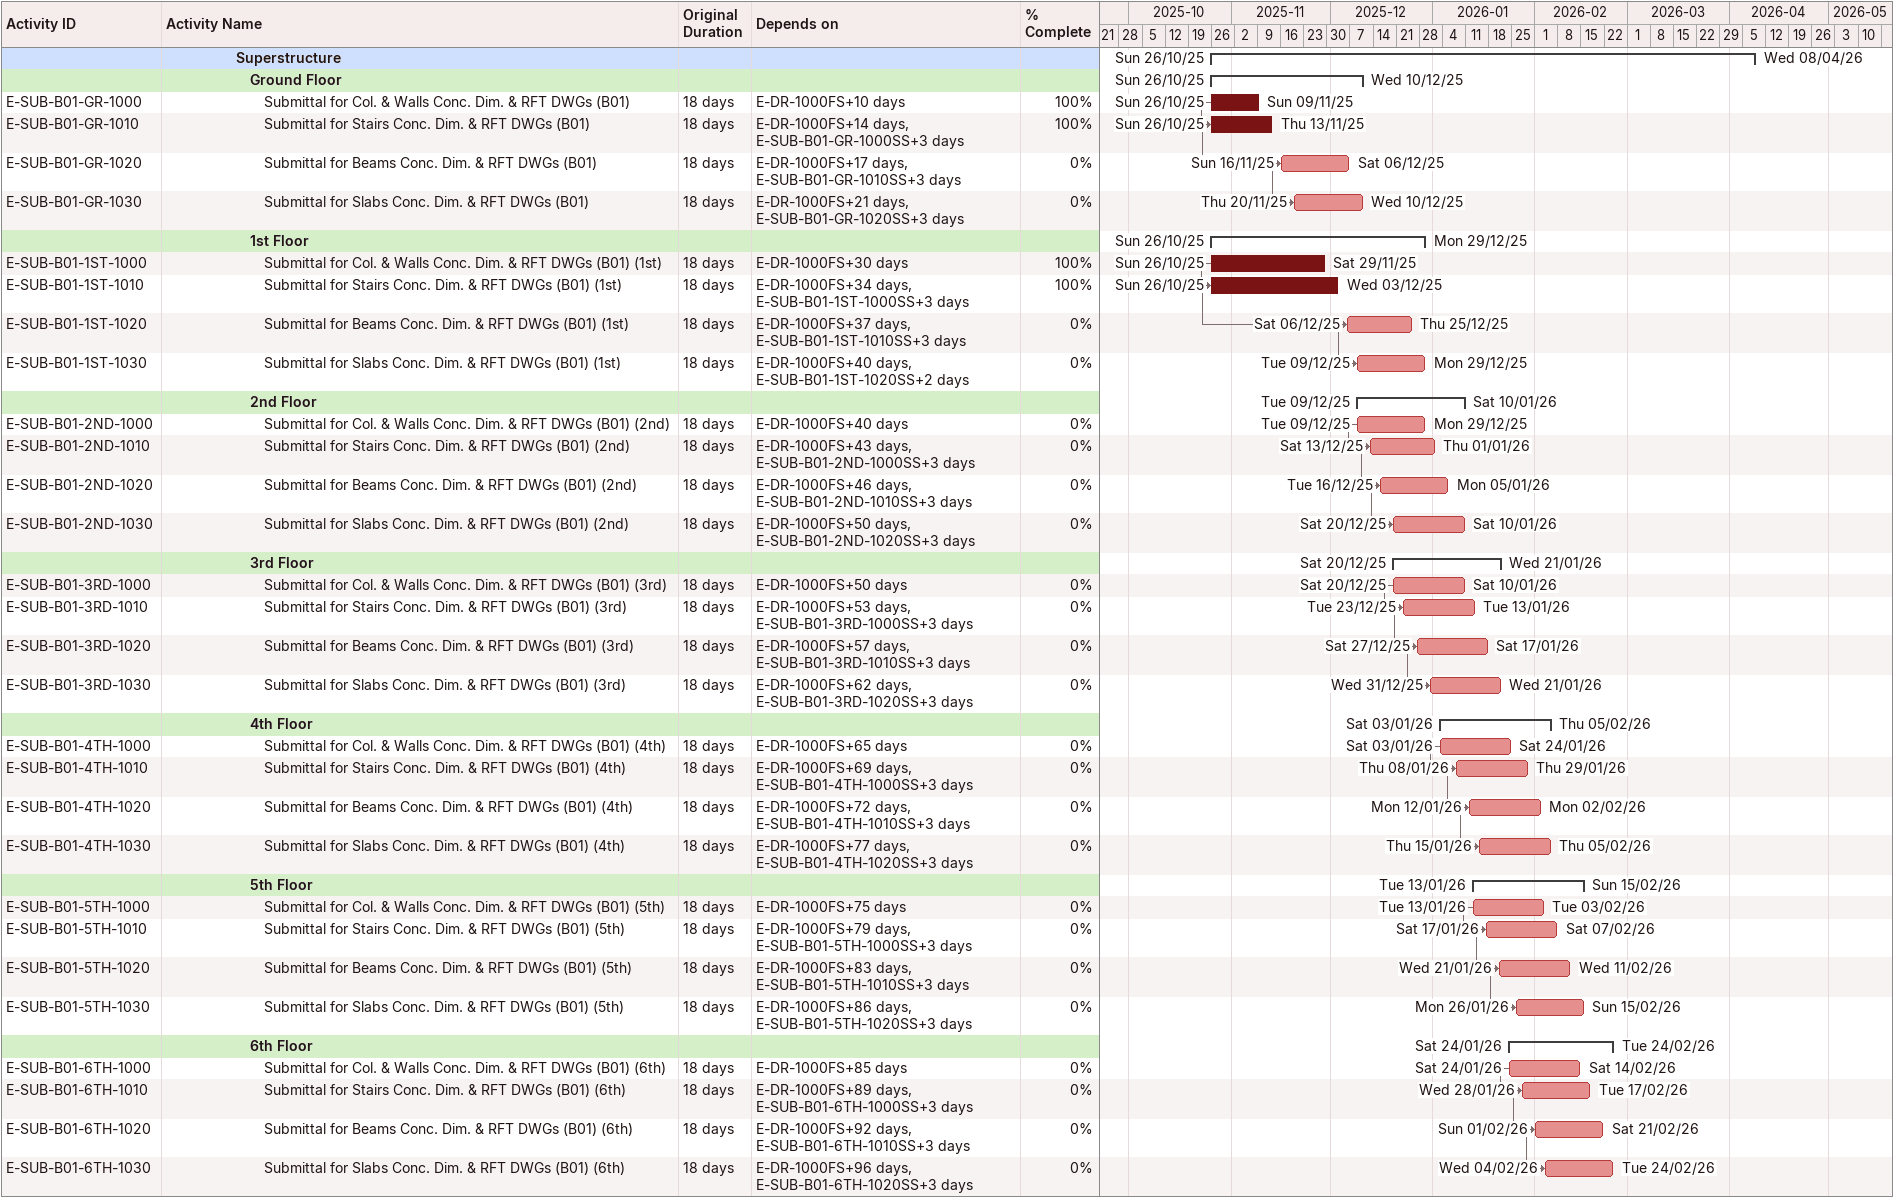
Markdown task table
| ID | Level | Task | Original duration | Start | Finish | Predecessors | % complete |
|---|---|---|---|---|---|---|---|
|  | 6 | **Superstructure** |  | 2025-10-26 | 2026-04-08 |  |  |
|  | 7 | **Ground Floor** |  | 2025-10-26 | 2025-12-10 |  |  |
| E-SUB-B01-GR-1000 | 8 | Submittal for Col. & Walls Conc. Dim. & RFT DWGs (B01) | 18d | 2025-10-26 | 2025-11-09 | E-DR-1000FS+10d | 100 |
| E-SUB-B01-GR-1010 | 8 | Submittal for Stairs Conc. Dim. & RFT DWGs (B01) | 18d | 2025-10-26 | 2025-11-13 | E-DR-1000FS+14d, E-SUB-B01-GR-1000SS+3d | 100 |
| E-SUB-B01-GR-1020 | 8 | Submittal for Beams Conc. Dim. & RFT DWGs (B01) | 18d | 2025-11-16 | 2025-12-06 | E-DR-1000FS+17d, E-SUB-B01-GR-1010SS+3d | 0 |
| E-SUB-B01-GR-1030 | 8 | Submittal for Slabs Conc. Dim. & RFT DWGs (B01) | 18d | 2025-11-20 | 2025-12-10 | E-DR-1000FS+21d, E-SUB-B01-GR-1020SS+3d | 0 |
|  | 7 | **1st Floor** |  | 2025-10-26 | 2025-12-29 |  |  |
| E-SUB-B01-1ST-1000 | 8 | Submittal for Col. & Walls Conc. Dim. & RFT DWGs (B01) (1st) | 18d | 2025-10-26 | 2025-11-29 | E-DR-1000FS+30d | 100 |
| E-SUB-B01-1ST-1010 | 8 | Submittal for Stairs Conc. Dim. & RFT DWGs (B01) (1st) | 18d | 2025-10-26 | 2025-12-03 | E-DR-1000FS+34d, E-SUB-B01-1ST-1000SS+3d | 100 |
| E-SUB-B01-1ST-1020 | 8 | Submittal for Beams Conc. Dim. & RFT DWGs (B01) (1st) | 18d | 2025-12-06 | 2025-12-25 | E-DR-1000FS+37d, E-SUB-B01-1ST-1010SS+3d | 0 |
| E-SUB-B01-1ST-1030 | 8 | Submittal for Slabs Conc. Dim. & RFT DWGs (B01) (1st) | 18d | 2025-12-09 | 2025-12-29 | E-DR-1000FS+40d, E-SUB-B01-1ST-1020SS+2d | 0 |
|  | 7 | **2nd Floor** |  | 2025-12-09 | 2026-01-10 |  |  |
| E-SUB-B01-2ND-1000 | 8 | Submittal for Col. & Walls Conc. Dim. & RFT DWGs (B01) (2nd) | 18d | 2025-12-09 | 2025-12-29 | E-DR-1000FS+40d | 0 |
| E-SUB-B01-2ND-1010 | 8 | Submittal for Stairs Conc. Dim. & RFT DWGs (B01) (2nd) | 18d | 2025-12-13 | 2026-01-01 | E-DR-1000FS+43d, E-SUB-B01-2ND-1000SS+3d | 0 |
| E-SUB-B01-2ND-1020 | 8 | Submittal for Beams Conc. Dim. & RFT DWGs (B01) (2nd) | 18d | 2025-12-16 | 2026-01-05 | E-DR-1000FS+46d, E-SUB-B01-2ND-1010SS+3d | 0 |
| E-SUB-B01-2ND-1030 | 8 | Submittal for Slabs Conc. Dim. & RFT DWGs (B01) (2nd) | 18d | 2025-12-20 | 2026-01-10 | E-DR-1000FS+50d, E-SUB-B01-2ND-1020SS+3d | 0 |
|  | 7 | **3rd Floor** |  | 2025-12-20 | 2026-01-21 |  |  |
| E-SUB-B01-3RD-1000 | 8 | Submittal for Col. & Walls Conc. Dim. & RFT DWGs (B01) (3rd) | 18d | 2025-12-20 | 2026-01-10 | E-DR-1000FS+50d | 0 |
| E-SUB-B01-3RD-1010 | 8 | Submittal for Stairs Conc. Dim. & RFT DWGs (B01) (3rd) | 18d | 2025-12-23 | 2026-01-13 | E-DR-1000FS+53d, E-SUB-B01-3RD-1000SS+3d | 0 |
| E-SUB-B01-3RD-1020 | 8 | Submittal for Beams Conc. Dim. & RFT DWGs (B01) (3rd) | 18d | 2025-12-27 | 2026-01-17 | E-DR-1000FS+57d, E-SUB-B01-3RD-1010SS+3d | 0 |
| E-SUB-B01-3RD-1030 | 8 | Submittal for Slabs Conc. Dim. & RFT DWGs (B01) (3rd) | 18d | 2025-12-31 | 2026-01-21 | E-DR-1000FS+62d, E-SUB-B01-3RD-1020SS+3d | 0 |
|  | 7 | **4th Floor** |  | 2026-01-03 | 2026-02-05 |  |  |
| E-SUB-B01-4TH-1000 | 8 | Submittal for Col. & Walls Conc. Dim. & RFT DWGs (B01) (4th) | 18d | 2026-01-03 | 2026-01-24 | E-DR-1000FS+65d | 0 |
| E-SUB-B01-4TH-1010 | 8 | Submittal for Stairs Conc. Dim. & RFT DWGs (B01) (4th) | 18d | 2026-01-08 | 2026-01-29 | E-DR-1000FS+69d, E-SUB-B01-4TH-1000SS+3d | 0 |
| E-SUB-B01-4TH-1020 | 8 | Submittal for Beams Conc. Dim. & RFT DWGs (B01) (4th) | 18d | 2026-01-12 | 2026-02-02 | E-DR-1000FS+72d, E-SUB-B01-4TH-1010SS+3d | 0 |
| E-SUB-B01-4TH-1030 | 8 | Submittal for Slabs Conc. Dim. & RFT DWGs (B01) (4th) | 18d | 2026-01-15 | 2026-02-05 | E-DR-1000FS+77d, E-SUB-B01-4TH-1020SS+3d | 0 |
|  | 7 | **5th Floor** |  | 2026-01-13 | 2026-02-15 |  |  |
| E-SUB-B01-5TH-1000 | 8 | Submittal for Col. & Walls Conc. Dim. & RFT DWGs (B01) (5th) | 18d | 2026-01-13 | 2026-02-03 | E-DR-1000FS+75d | 0 |
| E-SUB-B01-5TH-1010 | 8 | Submittal for Stairs Conc. Dim. & RFT DWGs (B01) (5th) | 18d | 2026-01-17 | 2026-02-07 | E-DR-1000FS+79d, E-SUB-B01-5TH-1000SS+3d | 0 |
| E-SUB-B01-5TH-1020 | 8 | Submittal for Beams Conc. Dim. & RFT DWGs (B01) (5th) | 18d | 2026-01-21 | 2026-02-11 | E-DR-1000FS+83d, E-SUB-B01-5TH-1010SS+3d | 0 |
| E-SUB-B01-5TH-1030 | 8 | Submittal for Slabs Conc. Dim. & RFT DWGs (B01) (5th) | 18d | 2026-01-26 | 2026-02-15 | E-DR-1000FS+86d, E-SUB-B01-5TH-1020SS+3d | 0 |
|  | 7 | **6th Floor** |  | 2026-01-24 | 2026-02-24 |  |  |
| E-SUB-B01-6TH-1000 | 8 | Submittal for Col. & Walls Conc. Dim. & RFT DWGs (B01) (6th) | 18d | 2026-01-24 | 2026-02-14 | E-DR-1000FS+85d | 0 |
| E-SUB-B01-6TH-1010 | 8 | Submittal for Stairs Conc. Dim. & RFT DWGs (B01) (6th) | 18d | 2026-01-28 | 2026-02-17 | E-DR-1000FS+89d, E-SUB-B01-6TH-1000SS+3d | 0 |
| E-SUB-B01-6TH-1020 | 8 | Submittal for Beams Conc. Dim. & RFT DWGs (B01) (6th) | 18d | 2026-02-01 | 2026-02-21 | E-DR-1000FS+92d, E-SUB-B01-6TH-1010SS+3d | 0 |
| E-SUB-B01-6TH-1030 | 8 | Submittal for Slabs Conc. Dim. & RFT DWGs (B01) (6th) | 18d | 2026-02-04 | 2026-02-24 | E-DR-1000FS+96d, E-SUB-B01-6TH-1020SS+3d | 0 |
